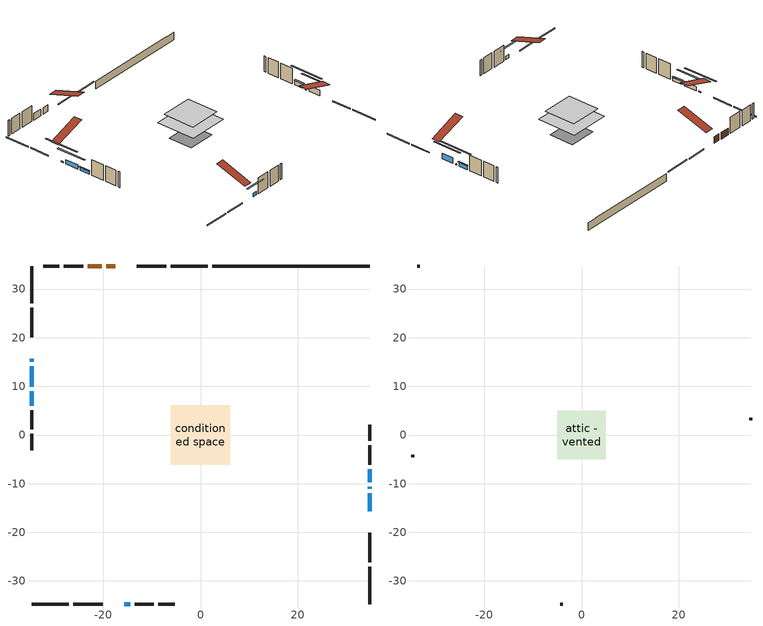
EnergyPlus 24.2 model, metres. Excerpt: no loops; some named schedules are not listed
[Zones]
conditioned space
 floor outside (Floor1 construction): -1.21,-1.21 -1.21,1.21 1.21,1.21 1.21,-1.21 z0.3
 floor adiabatic (AdiabaticFloorConstruction): -6.15,-6.15 -6.15,6.15 6.15,6.15 6.15,-6.15 z2.74
 floor foundation (Slab1 construction): -4.27,-3.81 -4.27,3.81 4.27,3.81 4.27,-3.81 z-2.06
 floor foundation (Slab2 construction): -2.74,-2.74 -2.74,2.74 2.74,2.74 2.74,-2.74 z0
 wall outside (RimJoist1 construction): 1.51,34.75 -6.15,34.75 / -34.75,-34.75 -27.09,-34.75 / -34.75,34.75 -34.75,27.09 / 34.75,-34.75 34.75,-27.09 z0.3:0.6
 wall outside (RimJoist2 construction): -7.07,34.75 -13.13,34.75 / -26.16,-34.75 -20.11,-34.75 / -34.75,26.16 -34.75,20.11 / 34.75,-26.16 34.75,-20.11 z0.3:0.6
 wall outside (AdiabaticWallConstruction 1): -17.54,34.75 -19.35,34.75 / -20.27,34.75 -23.21,34.75 z0.3:2.33
 wall outside (AdiabaticWallConstruction): 34.75,-15.69 34.75,-11.94 z0.3:2.02; 34.75,-11.01 34.75,-10.67 z0.3:0.61; -34.75,15.7 -34.75,15.03 z0.3:0.6; -15.69,-34.75 -14.46,-34.75 z0.3:1.43; -34.75,14.1 -34.75,9.95 z0.3:1.57; 34.75,-9.75 34.75,-7.03 z0.3:1.54; -34.75,9.02 -34.75,6.01 z0.3:1.22
 wall outside (Wall1 construction): -24.14,34.75 -28.08,34.75 / -13.53,-34.75 -9.58,-34.75 / -34.75,5.08 -34.75,1.13 / 34.75,-6.1 34.75,-2.15 z0.3:5.18
 wall outside (Wall2 construction): -29.01,34.75 -32.36,34.75 / -8.66,-34.75 -5.31,-34.75 / -34.75,0.21 -34.75,-3.14 / 34.75,-1.22 34.75,2.12 z0.3:5.18
 wall foundation (FoundationWall1 construction): 2.44,34.75,-2.06 2.44,34.75,0.3 31.52,34.75,0.3 31.52,34.75,0.21 34.75,34.75,0.21 34.75,34.75,-2.06
 window (WindowConstruction): 34.75,-15.69 34.75,-11.94 z0.3:2.02
 window (WindowConstruction 5): 34.75,-11.01 34.75,-10.68 z0.3:0.6
 window (WindowConstruction 6): -34.75,15.69 -34.75,15.03 z0.3:0.6
 window (WindowConstruction 1): -15.69,-34.75 -14.46,-34.75 z0.3:1.42
 window (WindowConstruction 2): -34.75,14.1 -34.75,9.95 z0.3:1.56
 window (WindowConstruction 3): 34.75,-9.75 34.75,-7.03 z0.3:1.54
 window (WindowConstruction 4): -34.75,9.02 -34.75,6.01 z0.3:1.22
 door (Door): -17.54,34.75 -19.35,34.75 z0.3:2.33
 door (Door 1): -20.27,34.75 -23.21,34.75 z0.3:2.33
 ceiling adiabatic (AdiabaticFloorConstruction): 6.15,-6.15 6.15,6.15 -6.15,6.15 -6.15,-6.15 z2.74
attic - vented
 floor to conditioned space (Floor2 construction Reversed): -4.98,-4.98 -4.98,4.98 4.98,4.98 4.98,-4.98 z5.18
 wall outside (Wall3 construction): -33.29,34.75 -33.82,34.75 / -4.38,-34.75 -3.85,-34.75 / -34.75,-4.07 -34.75,-4.6 / 34.75,3.05 34.75,3.59 z0.3:5.18
 roof outside (Roof1 construction): -16.62,34.75,5.18 -16.62,25.06,8.41 -14.06,25.06,8.41 -14.06,34.75,5.18; -16.62,-34.75,5.18 -16.62,-25.06,8.41 -19.18,-25.06,8.41 -19.18,-34.75,5.18; -34.75,16.62,5.18 -25.06,16.62,8.41 -25.06,19.18,8.41 -34.75,19.18,5.18; 34.75,-16.62,5.18 25.06,-16.62,8.41 25.06,-19.18,8.41 34.75,-19.18,5.18
shading: 34.75,-9.3 34.75,-18.33 35.16,-18.33 35.16,-9.3 z4.66; 34.75,-5.6 34.75,-16.09 35.16,-16.09 35.16,-5.6 z5.68; -34.75,9.95 -34.75,20.77 -35.16,20.77 -35.16,9.95 z5.68; -11.82,-34.75 -18.33,-34.75 -18.33,-35.16 -11.82,-35.16 z4.06; -34.75,7.31 -34.75,16.74 -35.16,16.74 -35.16,7.31 z4.2; 34.75,-6.83 34.75,-9.95 35.16,-9.95 35.16,-6.83 z1.74; -34.75,5.81 -34.75,9.22 -35.16,9.22 -35.16,5.81 z1.42
[Building]
Building 1: Terrain=Suburbs
[Site:Location]
Halifax Intl AP_NS: Latitude {deg}=44.88; Longitude {deg}=-63.51; Time Zone {hr}=-4; Elevation {m}=145; Keep Site Location Information=Yes
[Site:GroundTemperature:Shallow]
3.15511, 1.33576, 1.19006, 2.05344, 5.51939, 8.9692, 11.96, 13.8546, 14.0156, 12.4746, 9.56009, 6.2161
[Site:WaterMainsTemperature]
Calculation Method=Schedule; Temperature Schedule=mains temperature schedule
[Material] Roughness=Rough; Thermal Absorptance=0.9
Name | Thickness {m} | Conductivity {W/m-K} | Density {kg/m3} | Specific Heat {J/kg-K} | Solar Absorptance | Visible Absorptance
asphalt or fiberglass shingles | 0.00635 | 0.162714 | 1121.4 | 1465.45 | 0.4 | 0.4
ceiling loosefill ins | 0.169333 | 0.0480833 | 16.02 | 1046.75 | 0.7 | 0.7
ceiling stud and cavity | 0.1397 | 0.100427 | 65.682 | 1177.47 | 0.7 | 0.7
concrete 4.0 in. | 0.1016 | 1.803125 | 2242.8 | 837.4 | 0.7 | 0.7
concrete 8.0 in. | 0.2032 | 1.803125 | 2242.8 | 837.4 | 0.7 | 0.7
door material | 0.04445 | 0.053851 | 512.64 | 1214.23 | 0.7 | 0.7
door material 1 | 0.04445 | 0.188738 | 512.64 | 1214.23 | 0.7 | 0.7
exterior vertical ins | 0.0460229 | 0.029427 | 32.04 | 1214.23 | 0.7 | 0.7
floor covering | 0.0127 | 0.0433444 | 54.468 | 1339.84 | 0.6 | 0.6
floor rigid ins; rim joist rigid ins | 0.051816 | 0.029427 | 32.04 | 1214.23 | 0.7 | 0.7
floor rigid ins 1; wall rigid ins | 0.512978 | 0.029427 | 32.04 | 1214.23 | 0.7 | 0.7
floor stud and cavity | 0.1397 | 0.338764 | 92.3553 | 1139.71 | 0.7 | 0.7
floor stud and cavity 1 | 0.1397 | 1.75129 | 37.0049 | 1207.88 | 0.7 | 0.7
furniture material conditioned space 1 | 0.1524 | 0.115458 | 640.8 | 1214.23 | 0.6 | 0.6
gypsum board | 0.0127 | 0.160291 | 801 | 837.4 | 0.6 | 0.6
gypsum board 1 | 0.0127 | 0.160291 | 801 | 837.4 | 0.7 | 0.7
osb sheathing 0.5 in. | 0.0127 | 0.115458 | 512.64 | 1214.23 | 0.7 | 0.7
osb sheathing 0.75 in. | 0.01905 | 0.115458 | 512.64 | 1214.23 | 0.7 | 0.7
osb sheathing 2.0 in. | 0.0508 | 0.115458 | 512.64 | 1214.23 | 0.7 | 0.7
rim joist stud and cavity | 0.0508 | 0.177588 | 50.32683 | 1063.81 | 0.6 | 0.6
rim joist stud and cavity 1 | 0.0508 | 0.14676 | 125.044 | 1163.47 | 0.6 | 0.6
wall stud and cavity | 0.1397 | 0.0740096 | 139.0536 | 1170.24 | 0.7 | 0.7
wall stud and cavity 1 | 0.1397 | 0.0744261 | 139.0536 | 1170.24 | 0.7 | 0.7
wall stud and cavity 2 | 0.0889 | 6.9971 | 50.32683 | 1063.81 | 0.6 | 0.6
wall stud and cavity 3 | 0.0889 | 0.380278 | 52.3479 | 1209.89 | 0.7 | 0.7
wall stud and cavity 4 | 0.0889 | 0.391764 | 83.0341 | 1211.67 | 0.7 | 0.7
wood siding | 0.0254 | 0.102417 | 544.68 | 1172.36 | 0.4 | 0.4
wood siding 1 | 0.00254 | 0.102417 | 544.68 | 1172.36 | 0.4 | 0.4
wood siding 2; wood siding 3; wood siding 4 | 0.0254 | 0.102417 | 544.68 | 1172.36 | 0.7 | 0.7
[WindowMaterial:SimpleGlazingSystem]
Name | U-Factor {W/m2-K} | Solar Heat Gain Coefficient
WindowMaterial | 2.06736 | 0.65
WindowMaterial 1 | 2.160479 | 0.62
WindowMaterial 2 | 2.13152 | 0.63
WindowMaterial 3 | 2.1355 | 0.63
WindowMaterial 4 | 2.21953 | 0.6
WindowMaterial 5 | 2.67093 | 0.41
[Construction]
AdiabaticFloorConstruction: floor stud and cavity 1, floor rigid ins 1, osb sheathing 0.75 in., floor covering
AdiabaticWallConstruction: wood siding 3, wall rigid ins, wall stud and cavity 3, gypsum board
AdiabaticWallConstruction 1: wood siding 4, wall rigid ins, wall stud and cavity 3, gypsum board
Door: door material
Door 1: door material 1
Floor1 construction: floor stud and cavity, floor rigid ins, osb sheathing 0.75 in., floor covering
Floor2 construction Reversed: gypsum board, ceiling stud and cavity, ceiling loosefill ins
FoundationWall1 construction: concrete 8.0 in., gypsum board 1
furniture construction conditioned space 1: furniture material conditioned space 1
PartitionWallConstruction: gypsum board, wall stud and cavity 4, gypsum board
RimJoist1 construction: wood siding 2, rim joist stud and cavity
RimJoist2 construction: wood siding 2, rim joist rigid ins, osb sheathing 2.0 in., rim joist stud and cavity 1
Roof1 construction: asphalt or fiberglass shingles
Slab1 construction; Slab2 construction: concrete 4.0 in.
Wall1 construction: wood siding, osb sheathing 0.5 in., wall stud and cavity, gypsum board
Wall2 construction: wood siding, osb sheathing 0.5 in., wall stud and cavity 1, gypsum board
Wall3 construction: wood siding 1, wall stud and cavity 2
WindowConstruction: WindowMaterial
WindowConstruction 1: WindowMaterial 1
WindowConstruction 2: WindowMaterial 2
WindowConstruction 3: WindowMaterial 3
WindowConstruction 4: WindowMaterial 4
WindowConstruction 5; WindowConstruction 6: WindowMaterial 5
[Zone] Multiplier=1; Part of Total Floor Area=Yes
Name | Volume {m3}
attic - vented | 51.9396
conditioned space | 559.7
[Space]
Name | Zone | Volume {m3}
attic - vented 1 | attic - vented | 51.9396
conditioned space 1 | conditioned space | 559.7
[ZoneInfiltration:EffectiveLeakageArea]
infil attic - vented 1: Zone or Space=attic - vented 1; Schedule=Always On Discrete; Effective Air Leakage Area {cm2}=3547.34; Stack Coefficient=0.000563795; Wind Coefficient=1.60428e-05
[ZoneMixing]
whole house fan mix: Zone or Space=attic - vented; Schedule=Always On Continuous; Design Flow Rate Calculation Method=Flow/Zone; Design Flow Rate {m3/s}=0; Source Zone or Space=conditioned space
[SurfaceProperty:ExposedFoundationPerimeter] Exposed Perimeter Calculation Method=TotalExposedPerimeter
Name | Total Exposed Perimeter {m}
Slab1 | 32.309
Slab2 | 15.545
[InternalMass] Zone or ZoneList=conditioned space; Space or SpaceList=conditioned space 1
Name | Construction | Surface Area {m2}
furniture mass conditioned space 1 | furniture construction conditioned space 1 | 100.832
partition wall mass | PartitionWallConstruction | 252.08
[Lights]
interior lighting: Zone or ZoneList or Space or SpaceList=conditioned space 1; Schedule=interior lighting schedule; Design Level Calculation Method=LightingLevel; Lighting Level {W}=343.2; Return Air Fraction=0; Fraction Radiant=0.6; Fraction Visible=0.2; Fraction Replaceable=1
[People]
occupants: Zone or ZoneList or Space or SpaceList=conditioned space 1; Number of People Schedule=occupants schedule; Number of People Calculation Method=People; Number of People=3; Fraction Radiant=0.314171; Sensible Heat Fraction=0.56303; Activity Level Schedule=occupants activity schedule; Carbon Dioxide Generation Rate {m3/s-W}=0; Enable ASHRAE 55 Comfort Warnings=No; Mean Radiant Temperature Calculation Type=EnclosureAveraged
[ElectricEquipment] Zone or ZoneList or Space or SpaceList=conditioned space 1; Design Level Calculation Method=EquipmentLevel
Name | Schedule | Design Level {W} | Fraction Latent | Fraction Radiant | Fraction Lost
clothes dryer | clothes dryer schedule | 140.772 | 0.015 | 0.081 | 0.85
clothes washer | clothes washer schedule | 32.1985 | 0.03 | 0.162 | 0.7
cooking range | cooking range schedule | 215.147 | 0.08 | 0.432 | 0.2
dishwasher | dishwasher schedule | 66.8632 | 0.3 | 0.18 | 0.4
fridge | fridge schedule | 72.9452 | 0 | 0.6 | 0
mech vent bath fan 0 | mech vent bath fan 0 schedule | 50.2 | 0 | 0 | 1
mech vent bath fan 1 | mech vent bath fan 1 schedule | 50.2 | 0 | 0 | 1
mech vent house fan | mech vent house fan schedule | 0 | 0 | 0 | 1
mech vent house fan cfis | mech vent house fan cfis schedule | 0 | 0 | 0 | 0
mech vent range fan 0 | mech vent range fan 0 schedule | 57 | 0 | 0 | 1
misc plug loads | misc plug loads schedule | 494.7 | 0.045 | 0.513 | 0.1
whole house fan | Always On Discrete | 0 | 0 | 0 | 1
[OtherEquipment] Zone or ZoneList or Space or SpaceList=conditioned space 1; Design Level Calculation Method=EquipmentLevel
Name | Fuel Type | Schedule | Design Level {W} | Fraction Latent | Fraction Radiant | Fraction Lost
clothes dryer 1 | Electricity | clothes dryer schedule | 0 | 0.015 | 0.081 | 0.85
cooking range 1 | Electricity | cooking range schedule | 0 | 0.08 | 0.432 | 0.2
general water use latent | None | general water use schedule | 62.594 | 1 | 0 | 0
general water use sensible | None | general water use schedule | -61.6891 | 0 | 0.6 | 0
mech vent house fan latent load | None | Always On Discrete | 0 | 1 | 0 | 0
mech vent house fan sensible load | None | Always On Discrete | 0 | 0 | 0 | 0
water heater energy adjustment1 | FuelOilNo2 | Always On Discrete | 0.01 | 0 | 0 | 1
[ZoneInfiltration:DesignFlowRate] Zone or ZoneList or Space or SpaceList=conditioned space 1; Schedule=Always On Discrete; Design Flow Rate Calculation Method=Flow/Zone; Design Flow Rate {m3/s}=0
infil flow; natural vent flow; whole house fan flow
[AvailabilityManager:Scheduled]
furnace airloop Availability Manager: Schedule=Always On Discrete
[Foundation:Kiva] Initial Indoor Air Temperature {C}=18; Wall Depth Below Slab {m}=0.2032
Name | Wall Height Above Grade {m} | Custom Block Material Name 1 | Custom Block Depth 1 {m} | Custom Block X Position 1 {m} | Custom Block Z Position 1 {m}
Foundation Kiva 1 | 0.300015 | exterior vertical ins | 2.36001 | 0.2159 | 0
Foundation Kiva 2 | 0.1016
[Foundation:Kiva:Settings]
Soil Conductivity {W/m-K}=0.849921; Soil Density {kg/m3}=1842.3; Soil Specific Heat {J/kg-K}=418.7; Ground Solar Absorptivity=0.9; Ground Thermal Absorptivity=0.9; Ground Surface Roughness {m}=0.03; Far-Field Width {m}=40; Deep-Ground Boundary Condition=ZeroFlux; Deep-Ground Depth {m}=40; Minimum Cell Dimension {m}=0.2; Maximum Cell Growth Coefficient=3; Simulation Timestep=Timestep
[Exterior:Lights]
exterior lighting: Schedule=exterior lighting schedule; Design Level {W}=75.6
[EnergyManagementSystem:GlobalVariable]
furnace_airloop_Fan_RTF
infil_program_Qfan
infil_program_Qinf
natural_vent_program_Qnv
natural_vent_program_Qwhf
[EnergyManagementSystem:Sensor]
Name | Output:Variable or Output:Meter Index Key | Output:Variable or Output:Meter
airflow_gain | infil flow | Infiltration Sensible Heat Gain Energy
airflow_gain_1 | natural vent flow | Infiltration Sensible Heat Gain Energy
airflow_gain_2 | whole house fan flow | Infiltration Sensible Heat Gain Energy
airflow_loss | infil flow | Infiltration Sensible Heat Loss Energy
airflow_loss_1 | natural vent flow | Infiltration Sensible Heat Loss Energy
airflow_loss_2 | whole house fan flow | Infiltration Sensible Heat Loss Energy
clg_load_cond |  | Cooling:EnergyTransfer:Zone:CONDITIONED SPACE
clg_sp_s; clg_sp_s_1 | cooling setpoint | Schedule Value
clothes_dryer_exhaust_0_sch_s | clothes dryer exhaust 0 schedule | Schedule Value
cool_season | cooling season schedule | Schedule Value
htg_load_cond |  | Heating:EnergyTransfer:Zone:CONDITIONED SPACE
htg_sp_s; htg_sp_s_1 | heating setpoint | Schedule Value
ig_ee_conv | clothes dryer | Electric Equipment Convective Heating Energy
ig_ee_conv_2 | cooking range | Electric Equipment Convective Heating Energy
ig_ee_conv_4 | fridge | Electric Equipment Convective Heating Energy
ig_ee_conv_5 | misc plug loads | Electric Equipment Convective Heating Energy
ig_ee_conv_6 | whole house fan | Electric Equipment Convective Heating Energy
ig_ee_rad | clothes dryer | Electric Equipment Radiant Heating Energy
ig_ee_rad_2 | cooking range | Electric Equipment Radiant Heating Energy
ig_ee_rad_4 | fridge | Electric Equipment Radiant Heating Energy
ig_ee_rad_5 | misc plug loads | Electric Equipment Radiant Heating Energy
ig_ee_rad_6 | whole house fan | Electric Equipment Radiant Heating Energy
ig_lgt_conv | interior lighting | Lights Convective Heating Energy
ig_lgt_rad | interior lighting | Lights Radiant Heating Energy
ig_lgt_vis | interior lighting | Lights Visible Radiation Heating Energy
ig_oe_conv | clothes dryer 1 | Other Equipment Convective Heating Energy
ig_oe_conv_1 | cooking range 1 | Other Equipment Convective Heating Energy
ig_oe_conv_2 | general water use latent | Other Equipment Convective Heating Energy
ig_oe_conv_3 | general water use sensible | Other Equipment Convective Heating Energy
ig_oe_conv_4 | water heater energy adjustment1 | Other Equipment Convective Heating Energy
ig_oe_rad | clothes dryer 1 | Other Equipment Radiant Heating Energy
ig_oe_rad_1 | cooking range 1 | Other Equipment Radiant Heating Energy
ig_oe_rad_2 | general water use latent | Other Equipment Radiant Heating Energy
ig_oe_rad_3 | general water use sensible | Other Equipment Radiant Heating Energy
ig_oe_rad_4 | water heater energy adjustment1 | Other Equipment Radiant Heating Energy
ig_ppl_conv | occupants | People Convective Heating Energy
ig_ppl_rad | occupants | People Radiant Heating Energy
im_conv | furniture mass conditioned space 1 | Surface Inside Face Convection Heat Gain Energy
im_conv_1 | partition wall mass | Surface Inside Face Convection Heat Gain Energy
im_ig | furniture mass conditioned space 1 | Surface Inside Face Internal Gains Radiation Heat Gain Energy
im_ig_1 | partition wall mass | Surface Inside Face Internal Gains Radiation Heat Gain Energy
im_lgt | furniture mass conditioned space 1 | Surface Inside Face Lights Radiation Heat Gain Energy
im_lgt_1 | partition wall mass | Surface Inside Face Lights Radiation Heat Gain Energy
im_sol | furniture mass conditioned space 1 | Surface Inside Face Solar Radiation Heat Gain Energy
im_sol_1 | partition wall mass | Surface Inside Face Solar Radiation Heat Gain Energy
im_surf | furniture mass conditioned space 1 | Surface Inside Face Net Surface Thermal Radiation Heat Gain Energy
im_surf_1 | partition wall mass | Surface Inside Face Net Surface Thermal Radiation Heat Gain Energy
mech_vent_bath_fan_0_sch_s | mech vent bath fan 0 schedule | Schedule Value
mech_vent_bath_fan_1_sch_s | mech vent bath fan 1 schedule | Schedule Value
mech_vent_range_fan_0_sch_s | mech vent range fan 0 schedule | Schedule Value
mv_conv | mech vent bath fan 0 | Electric Equipment Convective Heating Energy
mv_conv_1 | mech vent bath fan 1 | Electric Equipment Convective Heating Energy
mv_conv_2 | mech vent house fan | Electric Equipment Convective Heating Energy
mv_conv_3 | mech vent house fan cfis | Electric Equipment Convective Heating Energy
mv_conv_4 | mech vent range fan 0 | Electric Equipment Convective Heating Energy
mv_conv_5 | mech vent house fan latent load | Other Equipment Convective Heating Energy
mv_conv_6 | mech vent house fan sensible load | Other Equipment Convective Heating Energy
mv_rad | mech vent bath fan 0 | Electric Equipment Radiant Heating Energy
mv_rad_1 | mech vent bath fan 1 | Electric Equipment Radiant Heating Energy
mv_rad_2 | mech vent house fan | Electric Equipment Radiant Heating Energy
mv_rad_3 | mech vent house fan cfis | Electric Equipment Radiant Heating Energy
mv_rad_4 | mech vent range fan 0 | Electric Equipment Radiant Heating Energy
mv_rad_5 | mech vent house fan latent load | Other Equipment Radiant Heating Energy
mv_rad_6 | mech vent house fan sensible load | Other Equipment Radiant Heating Energy
natural_vent_s | natural vent schedule | Schedule Value
out_pb_s |  | Site Outdoor Air Barometric Pressure
out_wt_s |  | Site Outdoor Air Humidity Ratio
site_vw_s |  | Site Wind Speed
ss_back_out | Window1 | Surface Window Shortwave from Zone Back Out Window Heat Transfer Rate
ss_back_out_1 | Window12 | Surface Window Shortwave from Zone Back Out Window Heat Transfer Rate
ss_back_out_2 | Window13 | Surface Window Shortwave from Zone Back Out Window Heat Transfer Rate
ss_back_out_3 | Window3 | Surface Window Shortwave from Zone Back Out Window Heat Transfer Rate
ss_back_out_4 | Window4 | Surface Window Shortwave from Zone Back Out Window Heat Transfer Rate
ss_back_out_5 | Window7 | Surface Window Shortwave from Zone Back Out Window Heat Transfer Rate
ss_back_out_6 | Window9 | Surface Window Shortwave from Zone Back Out Window Heat Transfer Rate
ss_conv | Door1 | Surface Inside Face Convection Heat Gain Energy
ss_conv_1 | Door3 | Surface Inside Face Convection Heat Gain Energy
ss_conv_2 | Window1 | Surface Inside Face Convection Heat Gain Energy
ss_conv_3 | Window12 | Surface Inside Face Convection Heat Gain Energy
ss_conv_4 | Window13 | Surface Inside Face Convection Heat Gain Energy
ss_conv_5 | Window3 | Surface Inside Face Convection Heat Gain Energy
ss_conv_6 | Window4 | Surface Inside Face Convection Heat Gain Energy
ss_conv_7 | Window7 | Surface Inside Face Convection Heat Gain Energy
ss_conv_8 | Window9 | Surface Inside Face Convection Heat Gain Energy
ss_ig | Door1 | Surface Inside Face Internal Gains Radiation Heat Gain Energy
ss_ig_1 | Door3 | Surface Inside Face Internal Gains Radiation Heat Gain Energy
ss_ig_2 | Window1 | Surface Inside Face Internal Gains Radiation Heat Gain Energy
ss_ig_3 | Window12 | Surface Inside Face Internal Gains Radiation Heat Gain Energy
ss_ig_4 | Window13 | Surface Inside Face Internal Gains Radiation Heat Gain Energy
ss_ig_5 | Window3 | Surface Inside Face Internal Gains Radiation Heat Gain Energy
ss_ig_6 | Window4 | Surface Inside Face Internal Gains Radiation Heat Gain Energy
ss_ig_7 | Window7 | Surface Inside Face Internal Gains Radiation Heat Gain Energy
ss_ig_8 | Window9 | Surface Inside Face Internal Gains Radiation Heat Gain Energy
ss_lgt | Door1 | Surface Inside Face Lights Radiation Heat Gain Energy
ss_lgt_1 | Door3 | Surface Inside Face Lights Radiation Heat Gain Energy
ss_sol | Door1 | Surface Inside Face Solar Radiation Heat Gain Energy
ss_sol_1 | Door3 | Surface Inside Face Solar Radiation Heat Gain Energy
ss_surf | Door1 | Surface Inside Face Net Surface Thermal Radiation Heat Gain Energy
ss_surf_1 | Door3 | Surface Inside Face Net Surface Thermal Radiation Heat Gain Energy
ss_surf_2 | Window1 | Surface Inside Face Net Surface Thermal Radiation Heat Gain Energy
ss_surf_3 | Window12 | Surface Inside Face Net Surface Thermal Radiation Heat Gain Energy
ss_surf_4 | Window13 | Surface Inside Face Net Surface Thermal Radiation Heat Gain Energy
ss_surf_5 | Window3 | Surface Inside Face Net Surface Thermal Radiation Heat Gain Energy
ss_surf_6 | Window4 | Surface Inside Face Net Surface Thermal Radiation Heat Gain Energy
ss_surf_7 | Window7 | Surface Inside Face Net Surface Thermal Radiation Heat Gain Energy
ss_surf_8 | Window9 | Surface Inside Face Net Surface Thermal Radiation Heat Gain Energy
ss_trans_in | Window1 | Surface Window Transmitted Solar Radiation Rate
ss_trans_in_1 | Window12 | Surface Window Transmitted Solar Radiation Rate
ss_trans_in_2 | Window13 | Surface Window Transmitted Solar Radiation Rate
ss_trans_in_3 | Window3 | Surface Window Transmitted Solar Radiation Rate
ss_trans_in_4 | Window4 | Surface Window Transmitted Solar Radiation Rate
ss_trans_in_5 | Window7 | Surface Window Transmitted Solar Radiation Rate
ss_trans_in_6 | Window9 | Surface Window Transmitted Solar Radiation Rate
ss_trans_out | Window1 | Surface Inside Face Initial Transmitted Diffuse Transmitted Out Window Solar Radiation Rate
ss_trans_out_1 | Window12 | Surface Inside Face Initial Transmitted Diffuse Transmitted Out Window Solar Radiation Rate
ss_trans_out_2 | Window13 | Surface Inside Face Initial Transmitted Diffuse Transmitted Out Window Solar Radiation Rate
ss_trans_out_3 | Window3 | Surface Inside Face Initial Transmitted Diffuse Transmitted Out Window Solar Radiation Rate
ss_trans_out_4 | Window4 | Surface Inside Face Initial Transmitted Diffuse Transmitted Out Window Solar Radiation Rate
ss_trans_out_5 | Window7 | Surface Inside Face Initial Transmitted Diffuse Transmitted Out Window Solar Radiation Rate
ss_trans_out_6 | Window9 | Surface Inside Face Initial Transmitted Diffuse Transmitted Out Window Solar Radiation Rate
s_conv | Floor1 | Surface Inside Face Convection Heat Gain Energy
s_conv_1 | Floor2 | Surface Inside Face Convection Heat Gain Energy
s_conv_10 | RimJoist2:180 | Surface Inside Face Convection Heat Gain Energy
s_conv_11 | RimJoist2:270 | Surface Inside Face Convection Heat Gain Energy
s_conv_12 | RimJoist2:90 | Surface Inside Face Convection Heat Gain Energy
s_conv_13 | Slab1 | Surface Inside Face Convection Heat Gain Energy
s_conv_14 | Slab2 | Surface Inside Face Convection Heat Gain Energy
s_conv_15 | Wall1:0 | Surface Inside Face Convection Heat Gain Energy
s_conv_16 | Wall1:180 | Surface Inside Face Convection Heat Gain Energy
s_conv_17 | Wall1:270 | Surface Inside Face Convection Heat Gain Energy
s_conv_18 | Wall1:90 | Surface Inside Face Convection Heat Gain Energy
s_conv_19 | Wall2:0 | Surface Inside Face Convection Heat Gain Energy
s_conv_2 | FoundationWall1 | Surface Inside Face Convection Heat Gain Energy
s_conv_20 | Wall2:180 | Surface Inside Face Convection Heat Gain Energy
s_conv_21 | Wall2:270 | Surface Inside Face Convection Heat Gain Energy
s_conv_22 | Wall2:90 | Surface Inside Face Convection Heat Gain Energy
s_conv_3 | inferred conditioned ceiling | Surface Inside Face Convection Heat Gain Energy
s_conv_4 | inferred conditioned floor | Surface Inside Face Convection Heat Gain Energy
s_conv_5 | RimJoist1:0 | Surface Inside Face Convection Heat Gain Energy
s_conv_6 | RimJoist1:180 | Surface Inside Face Convection Heat Gain Energy
s_conv_7 | RimJoist1:270 | Surface Inside Face Convection Heat Gain Energy
s_conv_8 | RimJoist1:90 | Surface Inside Face Convection Heat Gain Energy
s_conv_9 | RimJoist2:0 | Surface Inside Face Convection Heat Gain Energy
s_ig | Floor1 | Surface Inside Face Internal Gains Radiation Heat Gain Energy
s_ig_1 | Floor2 | Surface Inside Face Internal Gains Radiation Heat Gain Energy
s_ig_10 | RimJoist2:180 | Surface Inside Face Internal Gains Radiation Heat Gain Energy
s_ig_11 | RimJoist2:270 | Surface Inside Face Internal Gains Radiation Heat Gain Energy
s_ig_12 | RimJoist2:90 | Surface Inside Face Internal Gains Radiation Heat Gain Energy
s_ig_13 | Slab1 | Surface Inside Face Internal Gains Radiation Heat Gain Energy
s_ig_14 | Slab2 | Surface Inside Face Internal Gains Radiation Heat Gain Energy
s_ig_15 | Wall1:0 | Surface Inside Face Internal Gains Radiation Heat Gain Energy
s_ig_16 | Wall1:180 | Surface Inside Face Internal Gains Radiation Heat Gain Energy
s_ig_17 | Wall1:270 | Surface Inside Face Internal Gains Radiation Heat Gain Energy
s_ig_18 | Wall1:90 | Surface Inside Face Internal Gains Radiation Heat Gain Energy
